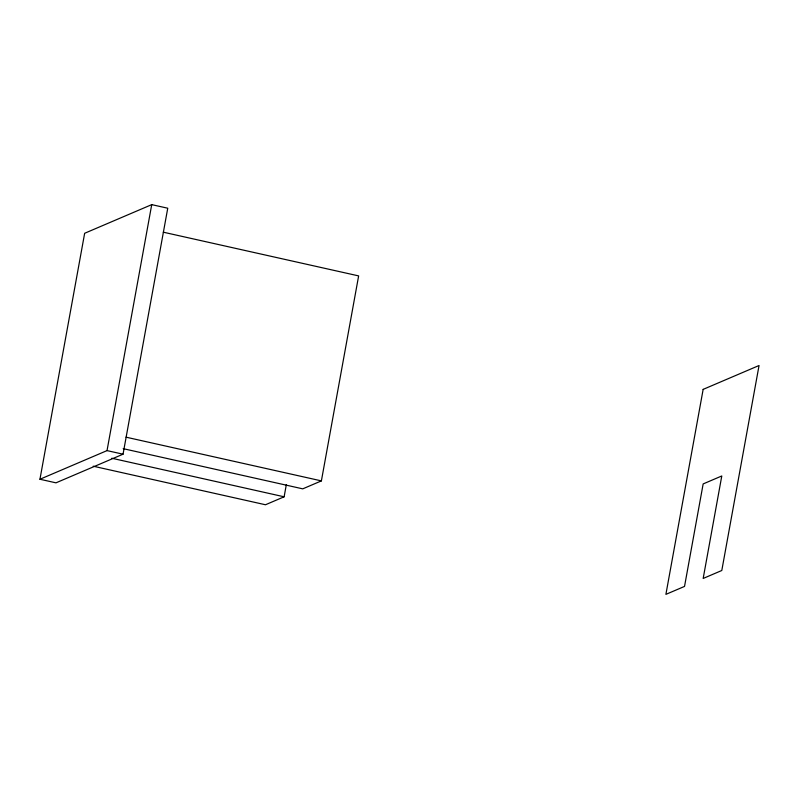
<?xml version="1.0" encoding="UTF-8"?>
<svg xmlns="http://www.w3.org/2000/svg" width="799" height="799" viewBox="0 0 799 799"><rect width="100%" height="100%" fill="white"/><g stroke="black" fill="none" stroke-linecap="round" stroke-linejoin="round"><path stroke-width="1.2" d="M39.95 479.25L84.654 233.278L151.73 204.634L167.75 208.219L123.046 454.192L55.97 482.836L39.95 479.25L107.026 450.606L123.046 454.192M107.026 450.606L151.73 204.634M93.193 466.197L265.488 504.758L284.124 496.798L286.342 484.603M123.176 448.658L302.751 488.848L321.388 480.888L358.641 275.905L163.286 232.189M126.032 437.173L321.388 480.888M111.82 458.246L284.124 496.798M703.15 389.383L665.897 594.366L684.533 586.416L703.16 483.924L721.787 475.964L703.17 578.456L721.797 570.496L759.05 365.513L703.15 389.383"/></g></svg>
